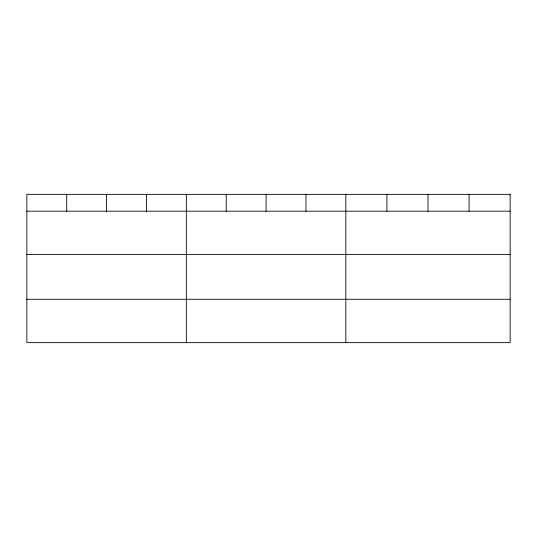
<?xml version="1.0" encoding="UTF-8"?>
<svg xmlns="http://www.w3.org/2000/svg" width="537" height="537" viewBox="0 0 537 537"><rect width="100%" height="100%" fill="white"/><g stroke="black" fill="none" stroke-linecap="round" stroke-linejoin="round"><path stroke-width="0.81" d="M26.85 211.189L510.15 211.189M26.85 254.572L510.15 254.572M26.85 299.27L510.15 299.27M469.07 194.347L469.07 211.189M427.989 194.347L427.989 211.189M386.909 194.347L386.909 211.189M345.828 194.347L345.828 342.653M305.956 194.347L305.956 211.189M266.084 194.347L266.084 211.189M226.211 194.347L226.211 211.189M186.339 194.347L186.339 342.653M146.467 194.347L146.467 211.189M106.595 194.347L106.595 211.189M66.722 194.347L66.722 211.189M510.15 194.347L26.85 194.347L26.85 342.653L510.15 342.653L510.15 194.347"/></g></svg>
